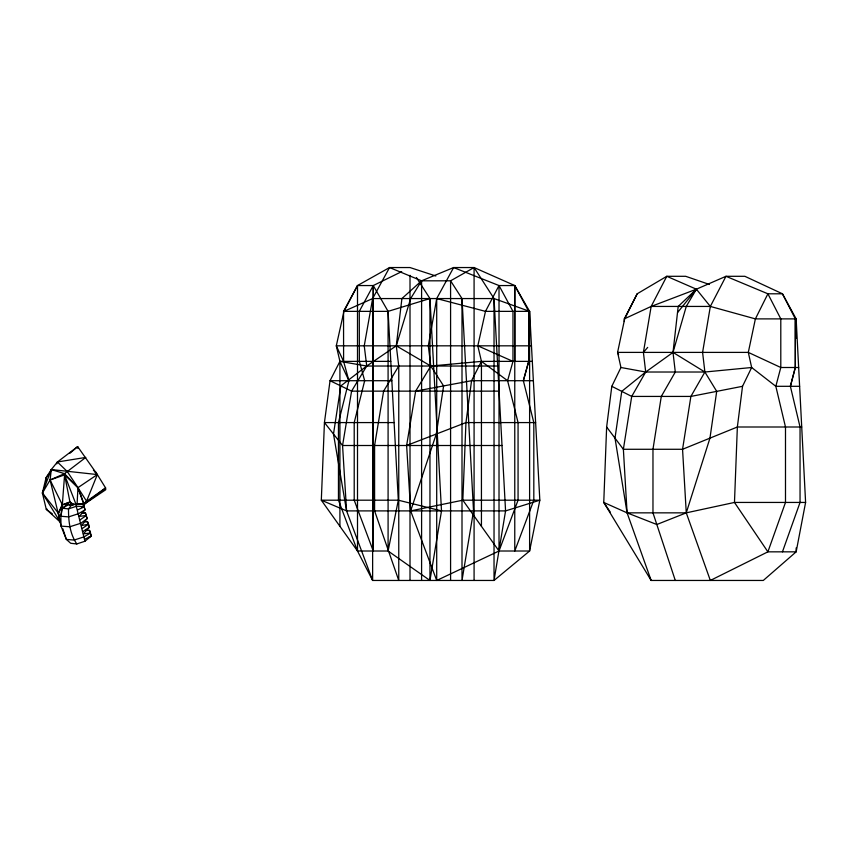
<?xml version="1.0" encoding="UTF-8"?>
<svg xmlns="http://www.w3.org/2000/svg" width="848" height="848" viewBox="0 0 848 848"><rect width="100%" height="100%" fill="white"/><g stroke="black" fill="none" stroke-linecap="round" stroke-linejoin="round"><path stroke-width="1.27" d="M373.194 386.105L373.258 285.553L401.708 271.614M514.81 361.375L514.768 285.553L529.608 311.364L539.826 500.193L529.608 551.009L499.016 551.009L436.709 580.456L410.644 510.899L436.296 434.049L443.599 385.925L430.795 366.029L428.314 345.825L436.709 298.56L453.627 267.544L499.016 285.553L514.768 285.553L528.728 311.364L528.664 361.375L523.354 380.71L533.816 422.58L533.816 500.193L514.768 551.009L514.768 285.553L474.085 267.544L453.627 267.544L421.594 280.815L401.91 298.56L396.281 345.825L398.761 366.029L398.761 580.456L374.593 510.899L374.593 445.507L383.614 391.14L398.761 366.029M624.287 321.519L624.276 318.89L651.158 306.435L696.378 289.2L725.973 276.3L744.862 276.3L782.45 293.8L795.35 318.89L795.286 367.502L790.378 386.306L800.046 427L800.046 502.44L782.45 551.836M709.416 284.462L685.682 276.3L666.782 276.3L637.177 293.8L624.669 318.89L617.588 352.397L620.937 367.502L611.811 386.306L606.638 427L603.755 502.44L651.158 580.456L763.295 580.456L796.155 551.836L805.6 502.44L796.155 318.89L782.45 293.8L767.896 293.8L725.973 276.3L710.338 306.435L702.589 352.397L704.889 372.018L716.708 391.363L709.956 438.14L686.265 512.849L710.338 580.456L767.896 551.836L796.155 551.836L796.155 547.935M77.083 504.2L77.952 487.653L67.278 471.552L57.41 461.98L51.304 469.538L46.089 477.678L42.4 493.027L46.269 509.277L60.335 522.198L50.085 479.968L51.304 469.538L97.34 474.573L105.608 487.95L105.724 489.752L84.673 503.903L83.146 505.79M675.294 580.456L652.971 512.849L652.971 449.281L661.292 396.429L675.294 372.018L673.005 352.397L678.199 306.435L696.378 289.2L710.338 306.435L755.388 318.89L796.155 318.89L796.155 338.225M76.818 543.95C69.833 533.89 68.434 520.916 68.508 508.906L71.327 505.344L75.631 503.701L83.369 504.178L85.097 509.796L78.578 513.665L68.624 516.888L60.865 516.241L62.392 508.238L69.727 502.217L73.744 504.74L69.737 502.207L62.158 505.101L60.865 516.241L61.014 526.12L66.356 539.413L70.702 543.282L76.818 543.95L84.938 541.247L91.33 536.084L89.602 530.466L85.733 530.233M742.53 386.306L737.357 427L734.474 502.44L767.896 551.836L785.492 502.44L785.492 427L775.825 386.306L780.796 367.502L780.796 318.89L767.896 293.8L755.388 318.89L748.307 352.397L751.657 367.502L742.53 386.306L690.887 396.429L631.707 396.429L611.811 386.306M435.83 275.992L410.008 267.544L389.561 267.544L357.506 285.553L343.959 311.364L336.296 345.825L339.921 361.375L330.042 380.71L324.434 422.58L321.318 500.193L346.578 510.899L505.567 510.899L539.826 500.193L462.828 500.193L410.644 510.899L406.627 445.507L415.647 391.14L430.795 366.029L481.441 361.375L532.311 361.375M441.501 510.899L398.316 500.193L321.318 500.193L357.506 551.009L388.087 551.009L429.957 580.456L441.501 510.899L429.957 298.56L416.421 277.519M805.6 502.44L734.474 502.44L686.265 512.849L656.818 524.52L627.085 512.849L623.375 449.281L631.707 396.429L645.699 372.018L643.409 352.397L651.158 306.435L666.782 276.3L696.378 289.2L686.265 306.435L673.005 352.397L645.699 372.018L621.754 391.363L615.001 438.14L627.085 512.849L651.158 580.456L649.483 577.022M494.034 298.56L494.034 580.456L505.567 510.899L494.034 298.56L474.085 267.544L450.585 280.815L421.594 280.815L389.561 267.544L372.632 298.56L364.248 345.825L366.728 366.029L351.581 391.14L342.56 445.507L346.578 510.899L372.632 580.456L494.034 580.456L529.608 551.009L529.608 311.364L494.034 298.56L372.632 298.56L343.959 311.364M75.461 504.518L75.631 503.701L83.369 504.178L84.111 507.295M477.816 345.825L485.48 311.364L499.016 285.553L512.976 311.364L512.976 361.375L507.602 380.71L518.064 422.58L518.064 500.193L499.016 551.009L462.828 500.193L465.955 422.58L471.552 380.71L481.441 361.375L477.816 345.825L512.976 361.375M531.473 345.825L336.296 345.825L343.599 361.375L348.92 380.71L338.458 422.58L338.458 500.193L357.506 551.009L372.632 580.456L372.632 298.56M790.378 386.306L795.35 367.502L795.35 318.89M523.354 380.71L528.728 361.375L528.728 311.364M346.578 510.899L333.497 434.049L340.811 385.925L366.728 366.029L396.281 345.825L410.644 298.56L421.594 280.815L421.594 580.456M56.816 463.856L57.41 461.98L77.666 446.599L97.34 474.573L86.56 501.2L84.673 503.903L105.608 487.95L83.782 503.309L83.867 504.518L77.952 487.653L64.501 473.661L51.304 469.538L42.4 493.027L60.335 522.198M81.578 512.701L85.447 512.945L87.174 518.552L80.963 523.205L69.822 526.756L61.014 526.12L58.459 513.591L61.628 506.309M624.276 318.89L637.177 293.8M343.599 361.375L343.546 311.364L357.506 285.553L373.258 285.553L388.087 311.364L398.316 500.193L388.087 551.009L388.087 311.364L429.957 298.56L429.957 580.456M83.358 505.302L86.56 501.2L77.952 487.653L64.586 474.88L64.501 473.661L85.765 457.432L57.41 461.98M696.378 289.2L677.669 312.435M48.495 474.71L46.089 477.678L46.11 481.632M643.409 352.397L647.692 347.394M69.971 453.214L77.666 446.599L77.783 448.391M80.115 519.813L86.432 515.446L79.267 516.4L85.097 509.796L84.44 508.132M82.182 528.548L88.51 524.202L87.524 521.711L84.948 521.552M46.873 508.864L46.269 509.277L52.332 513.856M82.86 531.495L89.252 527.318L88.51 524.202L81.503 525.58L87.174 518.552L86.189 516.061M62.19 505.111L62.392 508.238L68.582 504.634L72.08 505.493M77.603 509.955L84.355 506.68L76.617 506.203L68.508 508.906L62.392 508.238M84.556 539.286L91.33 536.084L90.344 533.583M64.501 473.661L50.085 479.968L42.4 493.027L58.3 513.082L62.328 504.772L64.586 474.88L50.085 479.968L62.328 504.772L69.949 501.963L73.946 504.698M406.627 445.507L465.955 422.58L535.629 422.58M82.023 507.57L84.355 506.68M88.998 536.964L91.33 536.084M415.647 391.14L471.552 380.71L533.36 380.71M651.158 306.435L710.338 306.435M343.546 311.364L388.087 311.364M529.608 311.364L485.48 311.364L436.709 298.56L436.709 580.456M390.801 361.375L339.921 361.375L339.921 526.332M497.702 366.029L366.728 366.029L339.921 361.375L348.92 380.71M798.657 367.502L780.796 367.502L748.307 352.397L617.588 352.397L618.627 354.718M391.85 380.71L330.042 380.71L351.581 391.14L499.059 391.14M799.622 386.306L775.825 386.306L751.657 367.502L704.889 372.018L645.699 372.018L620.937 367.502M394.119 422.58L324.434 422.58L342.56 445.507L502.016 445.507M801.72 427L737.357 427L682.555 449.281L623.375 449.281L606.638 427M81.546 512.828L85.447 512.945L85.934 515.022M84.927 521.626L87.524 521.711L89.252 527.318L83.401 533.869L90.588 532.968L84.079 536.848L74.115 540.059L66.356 539.413L62.784 528.675M87.005 530.392L89.602 530.466L90.1 532.544M95.04 471.965L95.835 472.05M68.582 504.634L71.327 505.344M396.281 345.825L430.795 366.029M673.005 352.397L704.889 372.018L690.887 396.429L682.555 449.281L686.265 512.849L627.085 512.849L603.755 502.44L610.2 511.969M507.602 380.71L481.441 361.375L481.441 526.332M93.407 470.11L97.34 474.573L77.952 487.653L83.782 503.309M462.001 298.56L462.001 580.456L473.534 510.899L462.001 298.56L450.585 280.815L450.585 580.456M75.631 503.701L84.938 541.247M75.991 504.295L64.586 474.88L69.949 501.963M58.459 513.591L59.053 515.86M499.016 285.553L499.016 551.009M474.085 267.544L474.085 580.456M410.008 275.303L410.008 580.456M357.506 285.553L357.506 551.009M364.672 380.71L354.21 422.58L354.21 500.193L373.258 551.009L373.258 285.553L359.287 311.364L359.351 361.375L364.672 380.71"/></g></svg>
